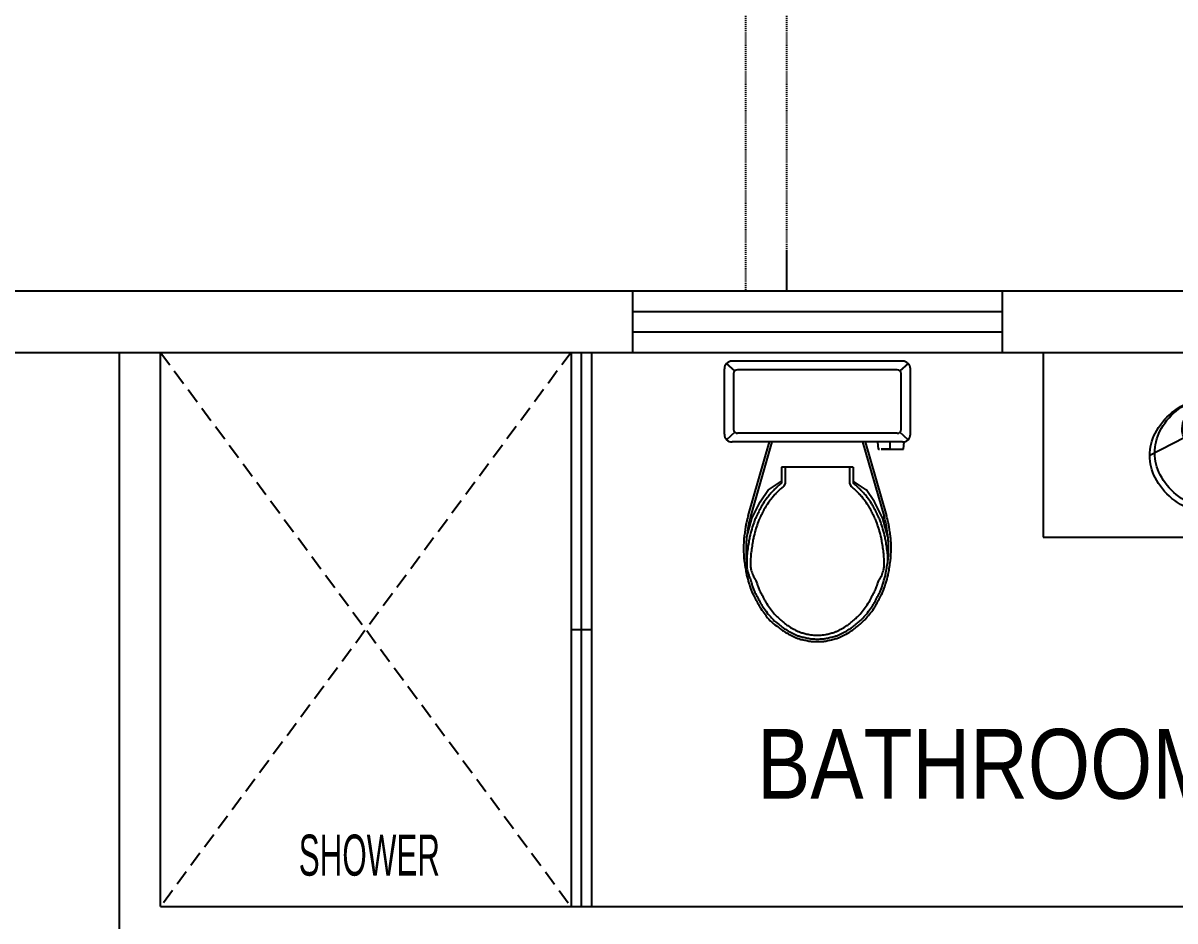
# Model space of a CAD drawing. Header units: inches. Extents: x -1842 to 12195, y -2228 to 2193.
# Drawn here: x 2194.6 to 2306.8, y 1096.4 to 1183.9 of the extents above; entities that cross this region are included whole.
import ezdxf
from ezdxf.enums import TextEntityAlignment as Align

# ---------------------------------------------------------------- set-up
doc = ezdxf.new("R2010")
doc.units = ezdxf.units.IN
doc.header["$LTSCALE"] = 6
doc.header["$MEASUREMENT"] = 0
doc.linetypes.add('HIDDEN', pattern=[0.375, 0.25, -0.125])
for name, color, linetype in [('ARWALL', 7, 'HIDDEN'), ('BUILT-INS', 13, 'Continuous'), ('CABS', 23, 'Continuous'), ('Title Block', 7, 'Continuous'), ('TXT', 4, 'Continuous')]:
    doc.layers.add(name, color=color, linetype=linetype)
doc.styles.add('ARCHSTYL', font='ARIALN.TTF', dxfattribs={"height": 5})
doc.styles.get("Standard").update_dxf_attribs({"font": 'ARIALN.TTF'})

# ---------------------------------------------------------------- blocks, each defined once
blk = doc.blocks.new('P0470039')
at = {"linetype": 'Continuous'}
for p, q in [((0, -0.61339), (0, 0)), ((-5.396179, -5.394092), (-9.5, -7.5)), ((5.322319, -5.35619), (9.5, -7.5)), ((0, -15), (0, -7.994521))]:
    blk.add_line(p, q, dxfattribs=at)
for points in [[(9.5, -7.5, 0.118506), (8.852327, -4.805722, 0.104654), (6.80398, -2.274646, 0.089615), (3.801003, -0.621924, 0.08127), (0, 0, 0.08127), (-3.801003, -0.621924, 0.089615), (-6.80398, -2.274646, 0.104654), (-8.852327, -4.805722, 0.118506), (-9.5, -7.5, 0.118506), (-8.852327, -10.194278, 0.104654), (-6.80398, -12.725354, 0.089615), (-3.801003, -14.378076, 0.08127), (0, -15, 0.08127), (3.801003, -14.378076, 0.089615), (6.80398, -12.725354, 0.104654), (8.852327, -10.194278, 0.118506)], [(0, -7.994521, 0.066698), (2.228047, -7.675818, 0.0792), (3.951416, -6.878456, 0.107151), (5.1993, -5.580919, 0.14125), (5.56895, -4.25438, 0.14125), (5.175802, -2.934614, 0.107151), (3.905073, -1.659441, 0.0792), (2.167817, -0.892807, 0.066698), (-0.065538, -0.613719, 0.066698), (-2.293584, -0.932422, 0.0792), (-4.016953, -1.729784, 0.107151), (-5.264838, -3.027321, 0.14125), (-5.634488, -4.35386, 0.14125), (-5.24134, -5.673626, 0.107151), (-3.970611, -6.948799, 0.0792), (-2.233355, -7.715433, 0.066698)]]:
    blk.add_lwpolyline(points, format="xyb", close=True, dxfattribs=at)
for radius in [1, 0.75]:
    blk.add_circle((0, -2.625), radius, dxfattribs=at)
for centre, radius, start, end in [((-0.632896, -9.107886), 9.026467, 108.265523, 128.679582), ((0.618746, -9.112425), 9.026467, 50.904831, 71.31889), ((-1.589253, -7.913284), 7.496208, 128.679582, 152.608443), ((1.583743, -7.924791), 7.496208, 26.975969, 50.904831), ((-3.065811, -7.148185), 5.833199, 152.608443, 179.792206), ((3.065811, -7.170423), 5.833199, 359.792206, 26.975969), ((-3.065811, -7.148185), 5.833199, 179.792206, 206.975969), ((3.065811, -7.170423), 5.833199, 332.608443, 359.792206), ((-1.583743, -6.393816), 7.496208, 206.975969, 230.904831), ((1.589253, -6.405324), 7.496208, 308.679582, 332.608443), ((-0.618746, -5.206183), 9.026467, 230.904831, 251.31889), ((0.632896, -5.210722), 9.026467, 288.265523, 308.679582), ((0.013869, -3.335173), 11.001532, 251.31889, 269.792206), ((0.013869, -3.335173), 11.001532, 269.792206, 288.265523)]:
    blk.add_arc(centre, radius, start, end, dxfattribs=at)
for tag, flags, p in [('ASID', 3, (0, -1.5)), ('ASCATNO', 1, (0, -2.25)), ('ASNAME', 1, (0, -3)), ('ASCOLOR', 1, (0, -3.75))]:
    blk.add_attdef(tag, text='', height=0.5, dxfattribs=dict(flags=flags)).set_placement(p, align=Align.CENTER)

msp = doc.modelspace()

# ---------------------------------------------------------------- linework, layer by layer
at = {"layer": 'ARWALL', "color": 1, "ltscale": 0.05}
for p, q in [((2264.9554296, 1299.796174), (2264.9554296, 1157.796174)), ((2268.9554296, 1289.796174), (2268.9554296, 1157.796174))]:
    msp.add_line(p, q, dxfattribs=at)
at = {"layer": 'BUILT-INS', "linetype": 'HIDDEN'}
for p, q in [((2207.9554296, 1151.796174), (2247.9554296, 1097.796174)), ((2247.9554296, 1151.796174), (2207.9554296, 1097.796174))]:
    msp.add_line(p, q, dxfattribs=at)
at = {"layer": 'CABS'}
for p, q in [((2247.9554296, 1151.796174), (2247.9554296, 1097.796174)), ((2248.9554296, 1151.796174), (2248.9554296, 1097.796174)), ((2249.9554296, 1151.796174), (2249.9554296, 1097.796174)), ((2293.9554296, 1151.796174), (2293.9554296, 1133.796174)), ((2263.9090146, 1149.998839), (2263.1125996, 1150.732754)), ((2280.2679296, 1150.952424), (2263.6429296, 1150.952424)), ((2280.7982596, 1150.732754), (2280.0018446, 1149.998839)), ((2262.8929296, 1143.817283), (2262.8929296, 1150.202424)), ((2263.7991796, 1149.733674), (2263.7991796, 1144.286033)), ((2279.7366796, 1150.108674), (2264.1741796, 1150.108674)), ((2280.1116796, 1144.286033), (2280.1116796, 1149.733674)), ((2281.0179296, 1143.817283), (2281.0179296, 1150.202424)), ((2263.9090146, 1144.020868), (2263.1125996, 1143.286953)), ((2279.7366796, 1143.911033), (2264.1741796, 1143.911033)), ((2280.7982596, 1143.286953), (2280.0018446, 1144.020868)), ((2280.2679296, 1143.067283), (2263.6429296, 1143.067283)), ((2265.2171426, 1135.881064), (2267.2896876, 1143.067283)), ((2265.4573526, 1135.811784), (2267.5498776, 1143.067283)), ((2276.3609816, 1143.067283), (2278.4535066, 1135.811784)), ((2276.6211716, 1143.067283), (2278.6937166, 1135.881064)), ((2277.9049686, 1142.364677), (2277.8505136, 1143.067283)), ((2279.0315166, 1143.067283), (2279.0067846, 1142.363471)), ((2279.0314176, 1143.067283), (2279.0067846, 1142.365883)), ((2280.3667516, 1143.067283), (2280.3123956, 1142.365696)), ((2280.3669476, 1143.067283), (2280.3123956, 1142.363657)), ((2279.0546206, 1142.365826), (2280.2431816, 1142.365826)), ((2279.0546206, 1142.363527), (2280.2431816, 1142.363527)), ((2280.3410646, 1142.363971), (2280.3410646, 1142.365383)), ((2275.4554296, 1140.608674), (2268.4554296, 1140.608674)), ((2268.4554296, 1140.608674), (2268.4554296, 1139.055284)), ((2268.4554296, 1140.608674), (2268.4554296, 1139.055284)), ((2268.4554296, 1140.608674), (2268.4554296, 1139.055284)), ((2268.8304296, 1140.608674), (2268.8304296, 1139.055284)), ((2275.0804296, 1140.608674), (2275.0804296, 1139.055284)), ((2275.4554296, 1140.608674), (2275.4554296, 1139.055284)), ((2266.3929296, 1137.233674), (2267.2054296, 1138.421174)), ((2267.2054296, 1138.389924), (2268.4554296, 1139.239924)), ((2268.8304296, 1139.055284), (2268.6869996, 1138.760324)), ((2268.8304296, 1139.055284), (2268.6869996, 1138.760324)), ((2275.0804296, 1139.055284), (2275.2238596, 1138.760324)), ((2276.7054296, 1138.389924), (2275.4554296, 1139.239924)), ((2277.5179296, 1137.233674), (2276.7054296, 1138.421174)), ((2265.5804296, 1135.608674), (2266.3929296, 1137.233674)), ((2278.3304296, 1135.608674), (2277.5179296, 1137.233674)), ((2265.0774516, 1133.828904), (2265.5804296, 1135.608674)), ((2278.8334076, 1133.828904), (2278.3304296, 1135.608674)), ((2293.9554296, 1133.796174), (2329.9554296, 1133.796174)), ((2247.9554296, 1124.796174), (2249.9554296, 1124.796174))]:
    msp.add_line(p, q, dxfattribs=at)
for centre, radius, start, end in [((2263.6429296, 1150.202424), 0.75, 90, 180), ((2280.2679296, 1150.202424), 0.75, 0, 90), ((2264.1741796, 1149.733674), 0.375, 90, 180), ((2279.7366796, 1149.733674), 0.375, 0, 90), ((2264.1741796, 1144.286033), 0.375, 180, 270), ((2279.7366796, 1144.286033), 0.375, 270, 0), ((2263.6429296, 1143.817283), 0.75, 180, 270), ((2280.2679296, 1143.817283), 0.75, 270, 0), ((2277.9166542, 1142.3646772), 0.0005896, 118.975202645, 180.016097218), ((2277.9166542, 1142.3646768), 0.0005896, 179.983902782, 241.024797355), ((2277.9174804, 1142.3631841), 0.002296, 90.618644356, 118.961864588), ((2277.9174804, 1142.3661699), 0.002296, 241.038135457, 269.38135569), ((2278.0666326, 1128.4797282), 13.8865531, 90.254780828, 90.615514758), ((2278.0667914, 1156.2496253), 13.8865543, 269.383829924, 269.744563854), ((2278.1714639, 1141.0052819), 1.3615875, 90.144896402, 90.253758375), ((2278.1714639, 1143.7240711), 1.3615875, 269.746241625, 269.855103598), ((2278.5940261, 973.469708), 168.8976943, 90.102116674, 90.14451555), ((2278.5926747, 1311.2596455), 168.8976914, 269.855942873, 269.898341749), ((2278.4394237, 1060.123798), 82.2434663, 90.041270998, 90.102004523), ((2278.4394237, 1224.6055559), 82.2434663, 269.897995477, 269.958729002), ((2278.477466, 1006.7470735), 135.6202043, 89.993429451, 90.041099538), ((2278.4786679, 1277.9822799), 135.6202047, 269.958392683, 270.006062771), ((2278.4782431, 1001.3660279), 141.0012499, 89.947242661, 89.993996017), ((2278.4770177, 1283.3633256), 141.0012505, 270.00650196, 270.053255316), ((2278.6069535, 1141.1504905), 1.216728, 89.883449154, 89.947162059), ((2278.6069535, 1143.5788635), 1.216728, 270.052837902, 270.116550808), ((2225.9627094, -24671.2450881), 25813.6659903, 89.88268737112, 89.88314573763), ((2225.9627094, 26955.974442), 25813.6659903, 270.11685426237, 270.11731262888), ((2278.7822098, 1125.8769932), 16.4898353, 89.72100564, 89.882808918), ((2278.7822098, 1158.8523608), 16.4898353, 270.117191083, 270.27899436), ((2278.425904, 1052.7236044), 89.6440918, 89.651504352, 89.720946835), ((2278.425904, 1232.0057495), 89.6440918, 270.279053166, 270.348495649), ((2279.0565256, 1155.8562756), 13.4905078, 269.63740408, 269.7022629), ((2279.0556422, 1128.8730779), 13.4905027, 90.293985291, 90.358844112), ((2278.999244, 1144.8766071), 2.5106899, 269.707404204, 269.857748308), ((2278.9996251, 1139.8527463), 2.5106914, 90.150948549, 90.301292653), ((2282.7488062, 2591.7401853), 1449.3791265, 269.8515285092, 269.8519868755), ((2282.6238062, -307.0108318), 1449.3788085, 90.1430717335, 90.1435301001), ((2279.0384326, 1148.8259779), 6.460147, 269.853730029, 269.954341411), ((2279.0384326, 1135.9033761), 6.460147, 90.045658589, 90.146269971), ((2279.0514633, 1165.2585321), 22.8927063, 269.954502341, 270.007902007), ((2279.0503903, 1119.4708214), 22.892706, 89.989412589, 90.042812255), ((2280.25446, 1126.1916625), 16.1741674, 89.930403372, 90.039952895), ((2280.25446, 1158.5376905), 16.1741674, 269.960047106, 270.069596628), ((2280.2675852, 1136.8794997), 5.4863222, 89.743735906, 89.931895226), ((2280.2672807, 1147.8498538), 5.4863231, 270.071284844, 270.259444165), ((2275.7348257, 133.259281), 1009.1167767, 89.7396399167, 89.7412441997), ((2275.77054, 2151.4700725), 1009.1166155, 270.2567280307, 270.2583323134), ((2280.0116646, 1074.7584787), 67.6078651, 89.731955462, 89.738372589), ((2280.0116646, 1209.9708743), 67.6078651, 270.261627411, 270.268044539), ((2280.3268996, 1142.1378587), 0.2277477, 89.033159348, 89.735603406), ((2280.3268996, 1142.5914943), 0.2277477, 270.264396613, 270.96684067), ((2280.2783041, 1139.2526945), 3.1133211, 88.844913982, 89.034906767), ((2280.2780025, 1145.476659), 3.1133267, 270.970642161, 271.160634946), ((2300.5382951, 1106.4099043), 45.8200661, 135.730995499, 136.141232843), ((2300.5382951, 1106.4099043), 45.8200661, 135.730995499, 136.141232843), ((2300.5382465, 1106.4099089), 45.8200282, 135.320719859, 135.730957202), ((2300.5382465, 1106.4099089), 45.8200282, 135.320719859, 135.730957202), ((2269.9835392, 1136.6245511), 2.8489362, 130.668331477, 135.322171658), ((2269.9835392, 1136.6245511), 2.8489362, 130.668331477, 135.322171658), ((2299.1499188, 1107.7634034), 43.506421, 135.320850019, 135.731087363), ((2274.3957464, 1131.4888616), 9.6196731, 128.135077319, 130.667218552), ((2274.3957464, 1131.4888616), 9.6196731, 128.135077319, 130.667218552), ((2270.1377769, 1136.4523451), 2.7049534, 130.665854557, 135.319694738), ((2274.3274748, 1131.5759713), 9.1339961, 128.135655583, 130.667796817), ((2269.5833843, 1131.5759713), 9.1339961, 49.332203183, 51.864344417), ((2269.5151128, 1131.4888616), 9.6196731, 49.332781448, 51.864922681), ((2269.5151128, 1131.4888616), 9.6196731, 49.332781448, 51.864922681), ((2273.7730822, 1136.4523451), 2.7049534, 44.680305262, 49.334145443), ((2244.7609403, 1107.7634034), 43.506421, 44.268912638, 44.679149981), ((2273.9273199, 1136.6245511), 2.8489362, 44.677828342, 49.331668523), ((2273.9273199, 1136.6245511), 2.8489362, 44.677828342, 49.331668523), ((2243.3726126, 1106.4099089), 45.8200282, 44.269042798, 44.679280141), ((2243.3726126, 1106.4099089), 45.8200282, 44.269042798, 44.679280141), ((2243.3725641, 1106.4099043), 45.8200661, 43.858767157, 44.269004501), ((2243.3725641, 1106.4099043), 45.8200661, 43.858767157, 44.269004501), ((2276.9377145, 1130.3127594), 12.2842384, 143.327424811, 146.582522922), ((2276.9377145, 1130.3127594), 12.2842384, 143.327424811, 146.582522922), ((2276.8519965, 1130.3766036), 11.8023534, 143.327501013, 146.582599125), ((2274.8005059, 1131.9041538), 9.6196189, 140.795087365, 143.327228598), ((2274.8005059, 1131.9041538), 9.6196189, 140.795087365, 143.327228598), ((2269.5539823, 1136.1839266), 2.8489125, 136.142236184, 140.796076365), ((2269.5539823, 1136.1839266), 2.8489125, 136.142236184, 140.796076365), ((2274.7118875, 1131.9703117), 9.1340259, 140.795950255, 143.328091487), ((2269.7300188, 1136.0339741), 2.7050004, 136.141504435, 140.795344616), ((2299.1503582, 1107.763527), 43.5066493, 135.731607881, 136.141845224), ((2244.7605009, 1107.763527), 43.5066493, 43.858154776, 44.268392119), ((2274.1808403, 1136.0339741), 2.7050004, 39.204655384, 43.858495564), ((2269.1989716, 1131.9703117), 9.1340259, 36.671908513, 39.204049745), ((2274.3568769, 1136.1839266), 2.8489125, 39.203923635, 43.857763816), ((2274.3568769, 1136.1839266), 2.8489125, 39.203923635, 43.857763816), ((2267.0588627, 1130.3766036), 11.8023534, 33.417400875, 36.672498987), ((2269.1103533, 1131.9041538), 9.6196189, 36.672771402, 39.204912635), ((2269.1103533, 1131.9041538), 9.6196189, 36.672771402, 39.204912635), ((2266.9731446, 1130.3127594), 12.2842384, 33.417477078, 36.672575189), ((2266.9731446, 1130.3127594), 12.2842384, 33.417477078, 36.672575189), ((2308.1382741, 1114.9977949), 46.9860034, 153.093340313, 153.755219318), ((2308.1382741, 1114.9977949), 46.9860034, 153.093340313, 153.755219318), ((2308.1371901, 1114.9976454), 46.9851044, 152.4307005, 153.092579505), ((2308.1371901, 1114.9976454), 46.9851044, 152.4307005, 153.092579505), ((2306.8279598, 1115.6624422), 45.1422385, 153.093002826, 153.754881831), ((2269.8626705, 1134.9810348), 3.8078569, 146.583105172, 152.43150527), ((2269.8626705, 1134.9810348), 3.8078569, 146.583105172, 152.43150527), ((2306.827627, 1115.6624334), 45.1419457, 152.430922713, 153.092801719), ((2270.054412, 1134.8617477), 3.6584187, 146.582603209, 152.431003307), ((2273.8564472, 1134.8617477), 3.6584187, 27.568996693, 33.417396791), ((2237.0832321, 1115.6624334), 45.1419457, 26.907198281, 27.569077287), ((2274.0481886, 1134.9810348), 3.8078569, 27.56849473, 33.416894828), ((2274.0481886, 1134.9810348), 3.8078569, 27.56849473, 33.416894828), ((2237.0828994, 1115.6624422), 45.1422385, 26.245118169, 26.906997174), ((2235.773669, 1114.9976454), 46.9851044, 26.907420495, 27.5692995), ((2235.773669, 1114.9976454), 46.9851044, 26.907420495, 27.5692995), ((2235.772585, 1114.9977949), 46.9860034, 26.244780682, 26.906659687), ((2235.772585, 1114.9977949), 46.9860034, 26.244780682, 26.906659687), ((2269.3549543, 1134.1813673), 4.4353843, 166.593417195, 171.498103749), ((2279.4710573, 1131.770178), 14.8348734, 163.912227201, 166.593547337), ((2269.5050027, 1134.1491299), 4.338737, 166.593471901, 171.498158454), ((2279.4006287, 1131.790488), 14.5115737, 163.912229712, 166.593549849), ((2277.3560955, 1131.1372597), 12.2841918, 159.60309339, 162.858191502), ((2277.3560955, 1131.1372597), 12.2841918, 159.60309339, 162.858191502), ((2269.4111937, 1134.0914757), 3.8078214, 153.755000015, 159.603400113), ((2269.4111937, 1134.0914757), 3.8078214, 153.755000015, 159.603400113), ((2277.2540915, 1131.1687878), 11.8024254, 159.60341516, 162.858513271), ((2269.6206737, 1134.0070886), 3.658408, 153.754664741, 159.603064839), ((2274.2901854, 1134.0070886), 3.658408, 20.396935161, 26.245335259), ((2266.6567676, 1131.1687878), 11.8024254, 17.141486729, 20.39658484), ((2274.4996654, 1134.0914757), 3.8078214, 20.396599887, 26.244999985), ((2274.4996654, 1134.0914757), 3.8078214, 20.396599887, 26.244999985), ((2266.5547636, 1131.1372597), 12.2841918, 17.141808498, 20.39690661), ((2266.5547636, 1131.1372597), 12.2841918, 17.141808498, 20.39690661), ((2264.5102304, 1131.790488), 14.5115737, 13.406450151, 16.087770288), ((2274.4058565, 1134.1491299), 4.338737, 8.501841545, 13.406528099), ((2264.4398019, 1131.770178), 14.8348734, 13.406452663, 16.087772799), ((2274.5559048, 1134.1813673), 4.4353843, 8.501896251, 13.406582805), ((2269.2147762, 1133.1889092), 4.4354617, 172.413987765, 177.318674319), ((2331.3733705, 1124.9105457), 67.1428947, 171.956012095, 172.413919356), ((2331.374635, 1124.9105915), 67.1441403, 171.498294554, 171.956201815), ((2269.3678526, 1133.1783085), 4.3387864, 172.413944526, 177.318631079), ((2330.1712871, 1125.0803388), 65.6791056, 171.955933057, 172.413840318), ((2330.1721663, 1125.0804363), 65.6799626, 171.498217281, 171.956124541), ((2270.0840627, 1132.7986847), 4.8316509, 165.715341623, 170.912552849), ((2270.0840627, 1132.7986847), 4.8316509, 165.715341623, 170.912552849), ((2280.8897434, 1130.0474204), 15.9820854, 162.858451395, 165.715300164), ((2280.8897434, 1130.0474204), 15.9820854, 162.858451395, 165.715300164), ((2270.3071763, 1132.7474917), 4.6853631, 165.715367753, 170.912578979), ((2280.7853581, 1130.0795666), 15.4978613, 162.858293373, 165.715142143), ((2263.1255011, 1130.0795666), 15.4978613, 14.284857857, 17.141706627), ((2273.6036828, 1132.7474917), 4.6853631, 9.087421021, 14.284632247), ((2263.0211158, 1130.0474204), 15.9820854, 14.284699836, 17.141548605), ((2263.0211158, 1130.0474204), 15.9820854, 14.284699836, 17.141548605), ((2273.8267964, 1132.7986847), 4.8316509, 9.087447151, 14.284658377), ((2273.8267964, 1132.7986847), 4.8316509, 9.087447151, 14.284658377), ((2213.7386928, 1125.0804363), 65.6799626, 8.043875459, 8.501782719), ((2213.739572, 1125.0803388), 65.6791056, 7.586159682, 8.044066943), ((2274.5430065, 1133.1783085), 4.3387864, 2.681368921, 7.586055474), ((2212.5362241, 1124.9105915), 67.1441403, 8.043798185, 8.501705445), ((2212.5374886, 1124.9105457), 67.1428947, 7.586080644, 8.043987905), ((2274.6960829, 1133.1889092), 4.4354617, 2.681325681, 7.586012235), ((2279.6026527, 1132.7024316), 14.8347231, 177.318709179, 180.000029316), ((2279.5467577, 1132.7024154), 14.7788281, 179.999966793, 183.021341974), ((2277.2145226, 1132.284894), 12.20374, 178.0394, 185.5309), ((2279.529443, 1132.7024346), 14.5115134, 177.318721942, 180.000042079), ((2332.8718297, 1122.7557143), 68.4175396, 171.42926207, 171.946069125), ((2332.8718297, 1122.7557143), 68.4175396, 171.42926207, 171.946069125), ((2332.8706733, 1122.755627), 68.4164091, 170.912238379, 171.429045434), ((2332.8706733, 1122.755627), 68.4164091, 170.912238379, 171.429045434), ((2331.1926284, 1123.0086893), 66.344771, 171.429174379, 171.945981434), ((2331.1920119, 1123.0087422), 66.3441535, 170.912333123, 171.429140178), ((2212.7188473, 1123.0087422), 66.3441535, 8.570859823, 9.087666878), ((2212.7182308, 1123.0086893), 66.344771, 8.054018566, 8.570825621), ((2211.0401858, 1122.755627), 68.4164091, 8.570954566, 9.087761621), ((2211.0401858, 1122.755627), 68.4164091, 8.570954566, 9.087761621), ((2211.0390294, 1122.7557143), 68.4175396, 8.053930875, 8.57073793), ((2211.0390294, 1122.7557143), 68.4175396, 8.053930875, 8.57073793), ((2264.4362507, 1132.7024118), 14.4566789, 356.978673308, 0.000048488), ((2264.3814162, 1132.7024346), 14.5115134, 359.999957921, 2.681278058), ((2264.3641015, 1132.7024154), 14.7788281, 356.978658027, 0.000033207), ((2264.3082065, 1132.7024316), 14.8347231, 359.999970684, 2.681290821), ((2269.2969705, 1132.1614181), 4.5147736, 183.021338578, 188.489068533), ((2281.0497011, 1131.1086523), 15.9821006, 177.143073641, 179.999922411), ((2281.0497011, 1131.1086523), 15.9821006, 177.143073641, 179.999922411), ((2269.9130356, 1131.6644174), 4.8315762, 171.945855042, 177.143066268), ((2269.9130356, 1131.6644174), 4.8315762, 171.945855042, 177.143066268), ((2280.9405591, 1131.1086583), 15.4979585, 177.143093259, 179.999942028), ((2270.1413817, 1131.6475796), 4.6853424, 171.945898238, 177.143109464), ((2273.7694774, 1131.6475796), 4.6853424, 2.856890536, 8.054101762), ((2262.9703, 1131.1086583), 15.4979585, 0.000057972, 2.856906741), ((2220.524272, 1140.2239734), 58.9522159, 350.935992861, 351.510782915), ((2273.9978235, 1131.6644174), 4.8315762, 2.856933732, 8.054144958), ((2273.9978235, 1131.6644174), 4.8315762, 2.856933732, 8.054144958), ((2262.8630211, 1131.1087273), 15.980236, 1.632935552, 2.856990947), ((2262.8630211, 1131.1087273), 15.980236, 1.632935552, 2.856990947), ((2274.462501, 1132.1732099), 4.4164722, 351.511021105, 356.978751059), ((2274.6138886, 1132.1614181), 4.5147736, 351.510931467, 356.978661421), ((2324.4378166, 1140.391506), 60.2664306, 188.489057428, 189.063847484), ((2324.4383628, 1140.3914568), 60.2669621, 189.063719574, 189.638509629), ((2268.5630129, 1131.1310346), 3.4954839, 180.36652386, 186.391963643), ((2266.3580512, 1130.8840251), 1.2767297, 186.39211687, 196.369941371), ((2272.9326246, 1132.8152417), 8.1290734, 196.369682796, 198.442816963), ((2268.6041583, 1131.1315793), 3.1616407, 180.415098341, 186.64917461), ((2266.6242944, 1130.9007835), 1.1683701, 186.649389852, 196.912906182), ((2272.3651921, 1132.6464011), 7.1687939, 196.912805674, 199.117250329), ((2271.5456671, 1132.6464011), 7.1687939, 340.882749671, 343.087194326), ((2277.2865647, 1130.9007835), 1.1683701, 343.087093818, 353.350610148), ((2275.3067009, 1131.1315793), 3.1616407, 353.35082539, 359.584901659), ((2220.522811, 1140.2238811), 58.9536441, 350.361515041, 350.936305096), ((2219.4724964, 1140.3914568), 60.2669621, 350.361490371, 350.936280426), ((2219.4730425, 1140.391506), 60.2664306, 350.936152516, 351.510942572), ((2269.473203, 1131.0568136), 4.5147932, 189.638784904, 195.106514858), ((2279.3824055, 1133.7317099), 14.7786795, 195.106438193, 198.127813374), ((2272.9325286, 1132.8152446), 8.1289832, 198.443050005, 200.516184173), ((2266.5149162, 1130.4137265), 1.2767545, 200.515988089, 208.836948325), ((2279.3147473, 1133.7095253), 14.4574778, 195.697535732, 198.127702433), ((2272.3650629, 1132.646389), 7.168668, 199.117496902, 201.321941557), ((2266.7754839, 1130.4646377), 1.168382, 201.321979939, 211.585496269), ((2268.4734423, 1131.5086054), 3.1616032, 211.585018611, 217.819094879), ((2277.2540915, 1133.0485602), 11.8024254, 197.141486729, 200.39658484), ((2266.6567676, 1133.0485602), 11.8024254, 339.60341516, 342.858513271), ((2275.4374168, 1131.5086054), 3.1616032, 322.180905121, 328.414981389), ((2277.1353752, 1130.4646377), 1.168382, 328.414503731, 338.678020061), ((2271.5457962, 1132.646389), 7.168668, 338.678058443, 340.882503098), ((2264.5968979, 1133.7092896), 14.4566573, 341.872215909, 344.89359109), ((2274.2902207, 1131.0926711), 4.4163785, 344.893542683, 350.361272637), ((2264.5284537, 1133.7317099), 14.7786795, 341.872186626, 344.893561807), ((2274.4376561, 1131.0568136), 4.5147932, 344.893485142, 350.361215096), ((2269.1644216, 1129.8949048), 3.6103683, 201.49311635, 207.519472232), ((2304.0847273, 1148.0888963), 42.9861106, 207.520115751, 208.22530998), ((2269.6206737, 1130.2102593), 3.658408, 200.396935161, 206.245335259), ((2306.8279598, 1148.5549058), 45.1422385, 206.245118169, 206.906997174), ((2237.0828994, 1148.5549058), 45.1422385, 333.093002826, 333.754881831), ((2274.2901854, 1130.2102593), 3.658408, 333.754664741, 339.603064839), ((2239.8261318, 1148.0888963), 42.9861106, 331.77469002, 332.479884248), ((2274.7464375, 1129.8949048), 3.6103683, 332.480527768, 338.50688365), ((2267.3431895, 1132.810165), 11.5669268, 338.506558204, 341.872328664), ((2274.8845543, 1129.8360904), 3.7104309, 332.479802051, 338.506157933), ((2267.2756849, 1132.8322271), 11.8879445, 338.506750081, 341.872520542), ((2304.915911, 1148.5348346), 44.179022, 207.519869516, 208.225063745), ((2304.9163233, 1148.5346968), 44.1793202, 208.224653417, 208.929847646), ((2304.0855104, 1148.0887753), 42.9867433, 208.224674166, 208.929868394), ((2269.4974993, 1128.9583855), 3.7105043, 208.929991239, 214.956347121), ((2269.6228429, 1129.0408928), 3.6103889, 208.929578123, 214.955934005), ((2306.827627, 1148.5549146), 45.1419457, 206.907198281, 207.569077287), ((2270.054412, 1129.3556003), 3.6584187, 207.568996693, 213.417396791), ((2276.8519965, 1133.8407443), 11.8023534, 213.417400875, 216.672498986), ((2267.0588627, 1133.8407443), 11.8023534, 323.327501014, 326.582599125), ((2273.8564472, 1129.3556003), 3.6584187, 326.582603209, 332.431003307), ((2237.0832321, 1148.5549146), 45.1419457, 332.430922713, 333.092801719), ((2274.2880163, 1129.0408928), 3.6103889, 325.044065995, 331.070421877), ((2239.8253487, 1148.0887753), 42.9867433, 331.070131606, 331.775325834), ((2274.4133598, 1128.9583855), 3.7105043, 325.043652879, 331.070008761), ((2238.9945358, 1148.5346968), 44.1793202, 331.070152354, 331.775346583), ((2238.9949482, 1148.5348346), 44.179022, 331.774936254, 332.480130484), ((2276.1995337, 1133.6435822), 11.8878102, 214.956297293, 218.322067754), ((2276.1438066, 1133.5996166), 11.5668285, 214.956608006, 218.322378467), ((2274.3808945, 1132.2061329), 9.3196846, 218.321889498, 222.325311321), ((2274.5918196, 1132.1577472), 8.9843969, 216.672498294, 220.712807236), ((2287.2757086, 1147.259508), 28.6455715, 227.799949124, 228.793680896), ((2256.6351505, 1147.259508), 28.6455715, 311.206319104, 312.200050876), ((2273.9136889, 1128.2038799), 2.9227248, 312.201225416, 319.288058), ((2269.3190396, 1132.1577472), 8.9843969, 319.287192764, 323.327501706), ((2274.1839235, 1127.9676264), 3.0249034, 310.64421954, 317.674268606), ((2269.5299646, 1132.2061329), 9.3196846, 317.674688679, 321.678110502), ((2269.4761253, 1132.2487041), 9.6383206, 317.674599675, 321.678021498), ((2267.7670526, 1133.5996166), 11.5668285, 321.677621533, 325.043391994), ((2267.7113254, 1133.6435822), 11.8878102, 321.677932246, 325.043702707), ((2287.7547383, 1148.9881277), 30.966848, 230.332147107, 231.308919642), ((2287.2608639, 1148.3921006), 29.943251, 230.331561809, 231.308334345), ((2270.3523176, 1127.2594139), 3.128363, 231.308799069, 238.338848135), ((2287.2758634, 1147.259482), 28.6456539, 228.793413705, 229.787145477), ((2270.4333904, 1127.3817926), 3.0249133, 231.30922075, 238.339269815), ((2270.6683605, 1127.6161026), 2.9226778, 229.787213779, 236.874046363), ((2273.7374525, 1132.7396543), 9.3196339, 238.339007785, 242.342429609), ((2273.9810227, 1132.6926099), 8.9844149, 236.873774021, 240.914082964), ((2272.5719107, 1130.1594428), 6.0857027, 240.913956822, 245.761602608), ((2271.3389484, 1130.1594428), 6.0857027, 294.238397392, 299.086043178), ((2269.9298364, 1132.6926099), 8.9844149, 299.085917036, 303.126225979), ((2270.1734066, 1132.7396543), 9.3196339, 297.657570392, 301.660992215), ((2273.2424986, 1127.6161026), 2.9226778, 303.125953637, 310.212786221), ((2273.4774687, 1127.3817926), 3.0249133, 301.660730185, 308.69077925), ((2256.6349957, 1147.259482), 28.6456539, 310.212854523, 311.206586295), ((2273.5585416, 1127.2594139), 3.128363, 301.661151865, 308.691200931), ((2256.6499952, 1148.3921006), 29.943251, 308.691665655, 309.66843819), ((2256.1561208, 1148.9881277), 30.966848, 308.691080358, 309.667852893), ((2256.6504965, 1148.3920969), 29.9429281, 309.667704506, 310.644477041), ((2256.1559799, 1148.9881778), 30.9669765, 309.66799441, 310.644766945), ((2274.2891463, 1127.8652813), 3.1283616, 310.644668891, 317.674717957), ((2273.7692407, 1132.8004765), 9.6382584, 238.339449961, 242.342871785), ((2272.6642122, 1130.6916102), 7.2574172, 242.341900553, 246.951526456), ((2272.633219, 1130.6326073), 6.9407731, 242.342420711, 246.952046614), ((2270.7791738, 1126.2612875), 2.4427386, 246.952666902, 254.902360407), ((2270.8305429, 1126.3955636), 2.3361905, 246.951393833, 254.901087337), ((2270.9262813, 1126.504466), 2.0773425, 245.763431508, 254.065394552), ((2275.3994554, 1143.3317207), 19.877809, 254.902391516, 256.172053001), ((2274.953124, 1140.6053401), 16.7419295, 254.062453304, 255.455869492), ((2275.5570985, 1143.970017), 20.7847032, 256.170622196, 257.440283681), ((2275.3998089, 1143.3317674), 19.8779388, 256.171095639, 257.440757123), ((2274.9524732, 1140.6052856), 16.7417134, 255.45797837, 256.851394558), ((2271.5684212, 1126.0669927), 2.4427342, 257.442377697, 265.392071201), ((2271.585411, 1126.2097453), 2.3361809, 257.439769344, 265.389462848), ((2271.6167072, 1126.3253829), 2.0773704, 256.850214444, 265.152177487), ((2271.9554204, 1130.7994611), 6.9407871, 265.39044955, 270.000075452), ((2271.9554422, 1130.3193621), 6.0856881, 265.152235122, 269.999880909), ((2271.9554169, 1130.3193621), 6.0856881, 270.000119091, 274.847764878), ((2271.9554387, 1130.7994611), 6.9407871, 269.999924548, 274.609550451), ((2272.2941519, 1126.3253829), 2.0773704, 274.847822513, 283.149785556), ((2272.3254481, 1126.2097453), 2.3361809, 274.610537152, 282.560230656), ((2272.342438, 1126.0669927), 2.4427342, 274.607928799, 282.557622303), ((2268.9583859, 1140.6052856), 16.7417134, 283.148605442, 284.54202163), ((2268.5110502, 1143.3317674), 19.8779388, 282.559242877, 283.828904361), ((2268.3537606, 1143.970017), 20.7847032, 282.559716319, 283.829377804), ((2268.9577351, 1140.6053401), 16.7419295, 284.544130508, 285.937546696), ((2268.5114038, 1143.3317207), 19.877809, 283.827946999, 285.097608484), ((2268.3537682, 1143.9699971), 20.784682, 283.829370697, 285.099032182), ((2272.9845779, 1126.504466), 2.0773425, 285.934605448, 294.236568492), ((2273.0803162, 1126.3955636), 2.3361905, 285.098912663, 293.048606167), ((2273.1316853, 1126.2612875), 2.4427386, 285.097639593, 293.047333098), ((2271.2776402, 1130.6326073), 6.9407731, 293.047953386, 297.657579289), ((2271.2466469, 1130.6916102), 7.2574172, 293.048473544, 297.658099447), ((2270.1416184, 1132.8004765), 9.6382584, 297.657128215, 301.660550039), ((2271.955494, 1130.866064), 7.2573901, 265.389865391, 269.999491293), ((2271.9553651, 1130.866064), 7.2573901, 270.000508707, 274.610134609)]:
    msp.add_arc(centre, radius, start, end, dxfattribs=at)
at = {"layer": 'CABS', "lineweight": -2}
for centre, radius, start, end in [((2271.0609841, 1130.8029961), 5.9622247, 196.260897231, 206.725940389), ((2267.6229012, 1129.5879884), 2.0823968, 190.422153459, 209.198959673), ((2269.7028475, 1127.9707673), 3.3004079, 210.974839662, 238.684985877), ((2269.5243927, 1127.5420762), 2.5947448, 218.386822919, 237.931888668), ((2268.6412238, 1126.8827282), 1.0397941, 214.250867027, 234.259849556), ((2270.7426671, 1125.3059019), 1.5258454, 246.855301384, 264.216295736)]:
    msp.add_arc(centre, radius, start, end, dxfattribs=at)
at = {"layer": 'Title Block'}
for p, q in [((2268.9554296, 1161.796174), (2268.9554296, 1157.796174)), ((2043.9554296, 1157.796174), (2338.9554296, 1157.796174)), ((2253.9554296, 1157.796174), (2253.9554296, 1151.796174)), ((2268.9554296, 1157.796174), (2272.9554296, 1157.796174)), ((2289.9554296, 1157.796174), (2289.9554296, 1151.796174)), ((2049.9554296, 1151.796174), (2338.9554296, 1151.796174)), ((2203.9554296, 1046.196174), (2203.9554296, 1151.796174)), ((2207.9554296, 1097.796174), (2207.9554296, 1151.796174)), ((2207.9554296, 1097.796174), (2308.9554296, 1097.796174))]:
    msp.add_line(p, q, dxfattribs=at)
at = {"layer": 'TXT'}
for p, q in [((2253.9554296, 1155.796174), (2289.9554296, 1155.796174)), ((2253.9554296, 1153.796174), (2289.9554296, 1153.796174))]:
    msp.add_line(p, q, dxfattribs=at)

# ---------------------------------------------------------------- block references
at = {"layer": 'CABS', "xscale": -0.7999999999999545, "yscale": 0.7999999999999545, "zscale": 0.7999999999999545}
msp.add_blockref('P0470039', (2311.9554296, 1147.7510048), dxfattribs=at)

# ---------------------------------------------------------------- texts
at = {"insert": (2266.0775627, 1115.096174), "char_height": 6.8007744, "width": 110.476910075, "attachment_point": 1}
msp.add_mtext('\\A1;BATHROOM # 1', dxfattribs=at)
at = {"layer": 'CABS', "style": 'ARCHSTYL', "width": 0.667387}
msp.add_text('SHOWER', height=4, dxfattribs=at).set_placement((2221.4185146, 1100.7985734))

doc.saveas('drawing.dxf')
